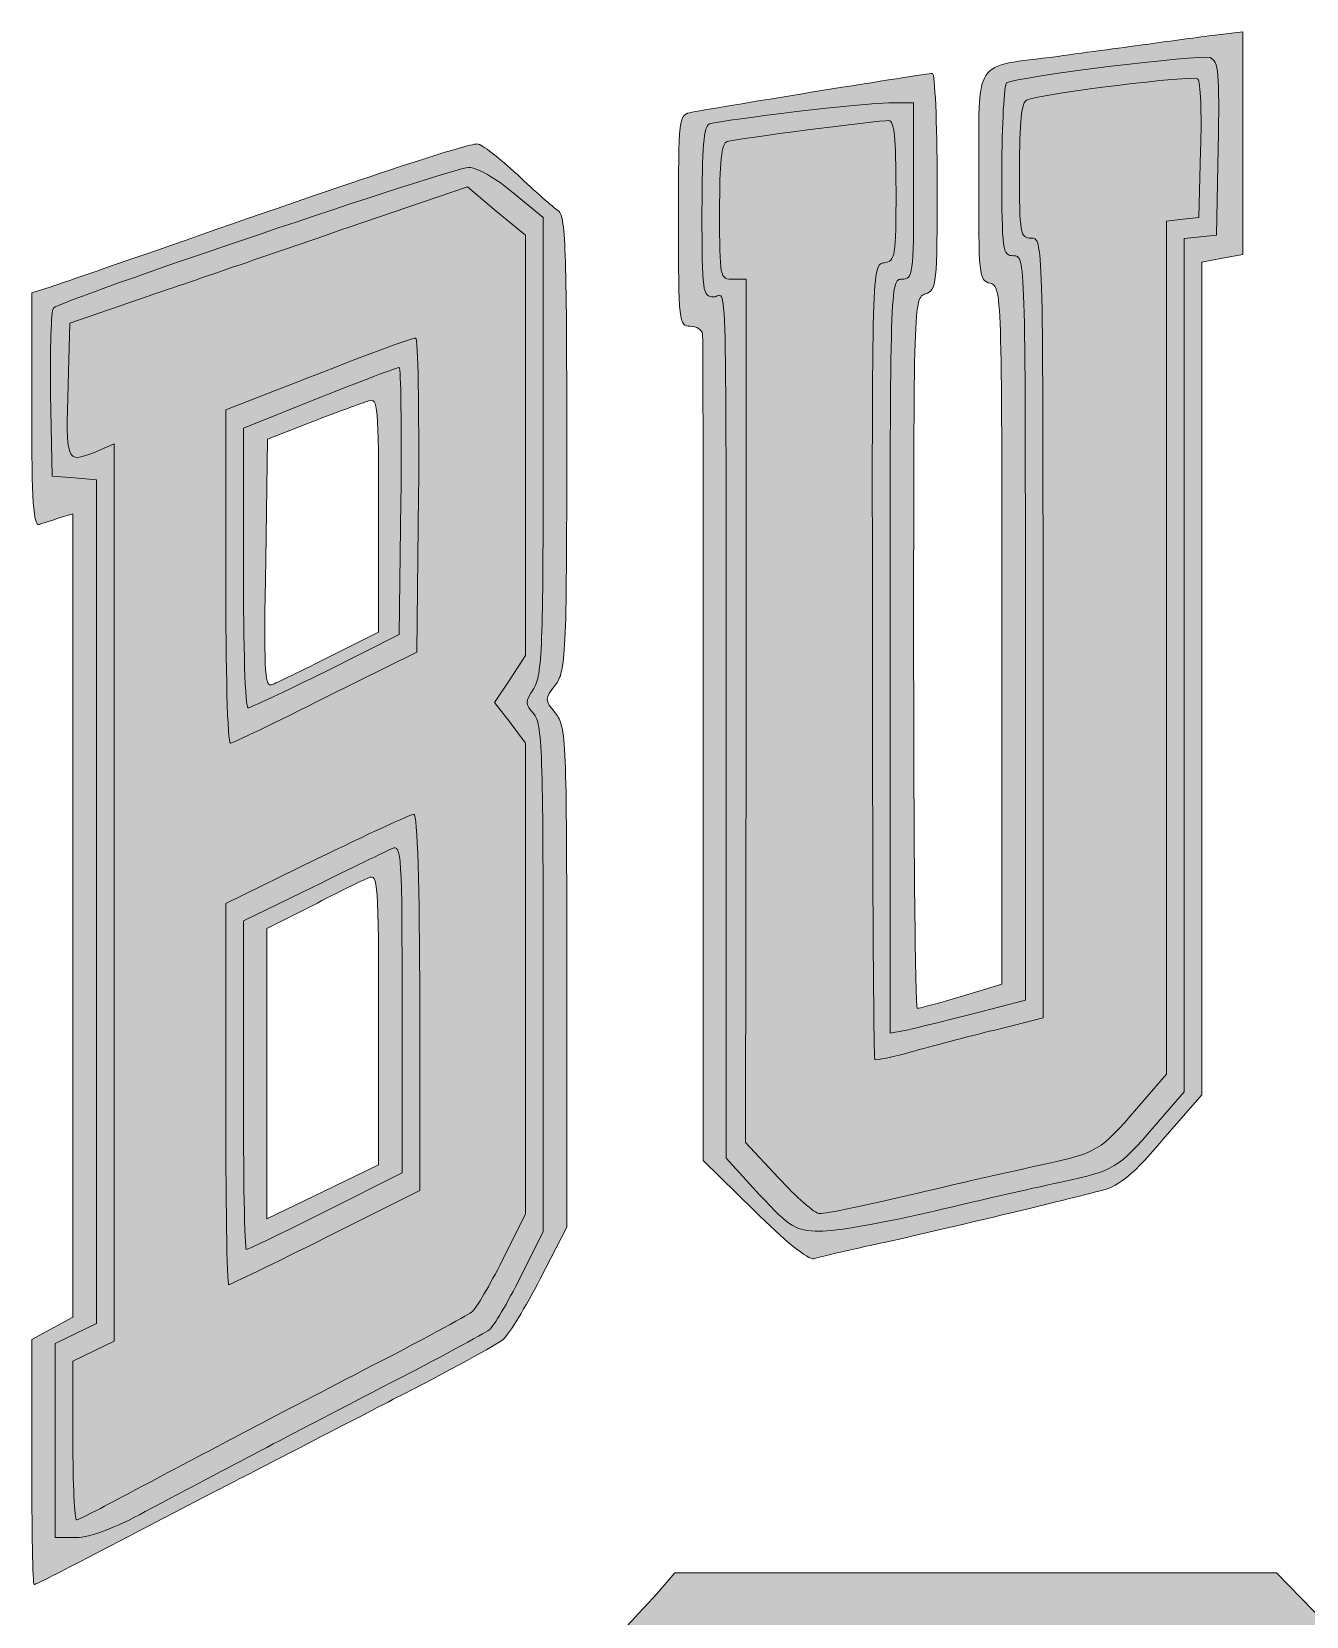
# Model space of a CAD drawing. Header units: centimetres. Extents: x 7.9 to 21.8, y 3.3 to 17.7.
# Drawn here: x 7.94 to 13.68, y 10.51 to 17.64 of the extents above; entities that cross this region are included whole.
import ezdxf

# ---------------------------------------------------------------- set-up
doc = ezdxf.new("R2010")
doc.units = ezdxf.units.CM
doc.header["$MEASUREMENT"] = 0
doc.layers.add('letras', color=7, linetype='Continuous')

msp = doc.modelspace()

# ---------------------------------------------------------------- hatches: boundary and pattern name
at = {"layer": 'letras', "true_color": 0xffffff}
h = msp.add_hatch(color=7, dxfattribs=at)
h.dxf.hatch_style = 2
edge = h.paths.add_edge_path()
edge.add_spline(control_points=[(11.1948, 12.3319), (11.1948, 12.3319), (10.9645, 12.5568), (10.9645, 12.5568), (10.9645, 12.5568), (10.9645, 14.401), (10.9645, 14.401), (10.9645, 15.4143), (10.9645, 16.2609), (10.9619, 16.2768), (10.9593, 16.2954), (10.9355, 16.3112), (10.9064, 16.3112), (10.8561, 16.3112), (10.8535, 16.3297), (10.8535, 16.7875), (10.8535, 17.2585), (10.8535, 17.2637), (10.9144, 17.2744), (11.0545, 17.3008), (11.9673, 17.4489), (11.9964, 17.4489), (12.007, 17.4489), (12.0177, 17.2293), (12.0177, 16.9621), (12.0177, 16.4964), (12.015, 16.4726), (11.9647, 16.4568), (11.9118, 16.4409), (11.9118, 16.4171), (11.9118, 14.8402), (11.9118, 13.9617), (11.9198, 13.2421), (11.9277, 13.2421), (11.9383, 13.2421), (12.0283, 13.2659), (12.1261, 13.295), (12.1261, 13.295), (12.3087, 13.3505), (12.3087, 13.3505), (12.3087, 13.3505), (12.3087, 14.9196), (12.3087, 14.9196), (12.3087, 16.47), (12.3087, 16.4912), (12.2558, 16.5045), (12.2055, 16.5177), (12.2029, 16.5387), (12.2055, 16.9859), (12.2055, 17.5283), (12.1712, 17.4754), (12.56, 17.5257), (12.6923, 17.5442), (12.8749, 17.568), (12.9702, 17.5812), (13.0654, 17.5945), (13.1977, 17.6129), (13.2692, 17.6209), (13.2692, 17.6209), (13.3935, 17.6368), (13.3935, 17.6368), (13.3935, 17.6368), (13.3935, 16.634), (13.3935, 16.634), (13.3935, 16.634), (13.3009, 16.6181), (13.3009, 16.6181), (13.3009, 16.6181), (13.2083, 16.5997), (13.2083, 16.5997), (13.2083, 16.5997), (13.2083, 12.8532), (13.2083, 12.8532), (13.2083, 12.8532), (13.0337, 12.652), (13.0337, 12.652), (12.904, 12.4986), (12.8379, 12.4431), (12.7637, 12.4245), (12.5733, 12.3742), (12.1315, 12.2683), (11.8192, 12.197), (11.6446, 12.1599), (11.4833, 12.1228), (11.462, 12.115), (11.4382, 12.1096), (11.3297, 12.197), (11.1948, 12.3319), (11.1948, 12.3319), (11.1948, 12.3319), (11.1948, 12.3319)], knot_values=[0, 0, 0, 0, 1, 1, 1, 2, 2, 2, 3, 3, 3, 4, 4, 4, 5, 5, 5, 6, 6, 6, 7, 7, 7, 8, 8, 8, 9, 9, 9, 10, 10, 10, 11, 11, 11, 12, 12, 12, 13, 13, 13, 14, 14, 14, 15, 15, 15, 16, 16, 16, 17, 17, 17, 18, 18, 18, 19, 19, 19, 20, 20, 20, 21, 21, 21, 22, 22, 22, 23, 23, 23, 24, 24, 24, 25, 25, 25, 26, 26, 26, 27, 27, 27, 28, 28, 28, 29, 29, 29, 30, 30, 30, 30], degree=3, periodic=1)
edge = h.paths.add_edge_path()
edge.add_spline(control_points=[(11.925, 12.4086), (12.1447, 12.4616), (12.4039, 12.5197), (12.5019, 12.5409), (12.7346, 12.5912), (12.7533, 12.6018), (12.9146, 12.7897), (12.9146, 12.7897), (13.0495, 12.9458), (13.0495, 12.9458), (13.0495, 12.9458), (13.0495, 16.7849), (13.0495, 16.7849), (13.0495, 16.7849), (13.1237, 16.7927), (13.1237, 16.7927), (13.1237, 16.7927), (13.195, 16.8007), (13.195, 16.8007), (13.195, 16.8007), (13.2031, 17.1024), (13.2031, 17.1024), (13.2083, 17.269), (13.2031, 17.4119), (13.1898, 17.4251), (13.1712, 17.4409), (12.5019, 17.3616), (12.4225, 17.3299), (12.3961, 17.3219), (12.3881, 17.2321), (12.3881, 17.0124), (12.3881, 16.7266), (12.3907, 16.7081), (12.441, 16.7081), (12.4939, 16.7081), (12.4939, 16.6897), (12.4939, 14.9539), (12.4939, 14.9539), (12.4939, 13.1998), (12.4939, 13.1998), (12.4939, 13.1998), (12.277, 13.1442), (12.277, 13.1442), (12.1552, 13.115), (11.986, 13.0701), (11.9012, 13.0462), (11.8166, 13.0224), (11.7425, 13.0066), (11.7372, 13.012), (11.7318, 13.0172), (11.7266, 13.8242), (11.7266, 14.8057), (11.724, 16.5784), (11.724, 16.5891), (11.7795, 16.5971), (11.8298, 16.6049), (11.8324, 16.6235), (11.8324, 16.9224), (11.8324, 17.1553), (11.8244, 17.2373), (11.8008, 17.2373), (11.7531, 17.2373), (11.1128, 17.1553), (11.0732, 17.1421), (11.0467, 17.1367), (11.0387, 17.0495), (11.0387, 16.8272), (11.0387, 16.5281), (11.0387, 16.5229), (11.0996, 16.5229), (11.0996, 16.5229), (11.1578, 16.5229), (11.1578, 16.5229), (11.1578, 16.5229), (11.1578, 14.5808), (11.1578, 14.5808), (11.1578, 14.5808), (11.1551, 12.6388), (11.1551, 12.6388), (11.1551, 12.6388), (11.3033, 12.48), (11.3033, 12.48), (11.3827, 12.3928), (11.4672, 12.3186), (11.4885, 12.3186), (11.5123, 12.316), (11.7082, 12.3583), (11.925, 12.4086), (11.925, 12.4086), (11.925, 12.4086), (11.925, 12.4086)], knot_values=[0, 0, 0, 0, 1, 1, 1, 2, 2, 2, 3, 3, 3, 4, 4, 4, 5, 5, 5, 6, 6, 6, 7, 7, 7, 8, 8, 8, 9, 9, 9, 10, 10, 10, 11, 11, 11, 12, 12, 12, 13, 13, 13, 14, 14, 14, 15, 15, 15, 16, 16, 16, 17, 17, 17, 18, 18, 18, 19, 19, 19, 20, 20, 20, 21, 21, 21, 22, 22, 22, 23, 23, 23, 24, 24, 24, 25, 25, 25, 26, 26, 26, 27, 27, 27, 28, 28, 28, 29, 29, 29, 30, 30, 30, 30], degree=3, periodic=1)
at = {"layer": 'letras', "true_color": 0xff0000}
h = msp.add_hatch(color=1, dxfattribs=at)
h.dxf.hatch_style = 2
edge = h.paths.add_edge_path()
edge.add_spline(control_points=[(11.2187, 12.4034), (11.2187, 12.4034), (11.0678, 12.5674), (11.0678, 12.5674), (11.0678, 12.5674), (11.0678, 14.1813), (11.0678, 14.1813), (11.0678, 16.6975), (11.0732, 16.4435), (11.0122, 16.4435), (10.9619, 16.4435), (10.9593, 16.462), (10.9593, 16.8272), (10.9593, 17.113), (10.9673, 17.216), (10.9938, 17.2214), (11.0652, 17.2425), (11.6949, 17.3167), (11.8008, 17.3167), (11.8008, 17.3167), (11.9118, 17.3167), (11.9118, 17.3167), (11.9118, 17.3167), (11.9118, 16.9198), (11.9118, 16.9198), (11.9118, 16.5414), (11.9092, 16.5229), (11.8589, 16.5229), (11.806, 16.5229), (11.806, 16.5045), (11.806, 14.827), (11.806, 14.827), (11.806, 13.131), (11.806, 13.131), (11.806, 13.131), (11.8801, 13.1442), (11.8801, 13.1442), (11.9198, 13.1521), (12.0547, 13.1865), (12.1844, 13.2182), (12.1844, 13.2182), (12.4145, 13.2791), (12.4145, 13.2791), (12.4145, 13.2791), (12.4145, 14.9539), (12.4145, 14.9539), (12.4145, 16.6103), (12.4145, 16.6287), (12.3616, 16.6287), (12.3113, 16.6287), (12.3087, 16.6472), (12.3087, 17.0098), (12.3087, 17.2214), (12.3193, 17.3986), (12.3299, 17.4066), (12.3748, 17.4331), (13.2031, 17.5363), (13.2454, 17.5203), (13.285, 17.5045), (13.2877, 17.4542), (13.2824, 17.113), (13.2824, 17.113), (13.2744, 16.7213), (13.2744, 16.7213), (13.2744, 16.7213), (13.2031, 16.7133), (13.2031, 16.7133), (13.2031, 16.7133), (13.1289, 16.7055), (13.1289, 16.7055), (13.1289, 16.7055), (13.1289, 12.8664), (13.1289, 12.8664), (13.1289, 12.8664), (12.994, 12.7103), (12.994, 12.7103), (12.8326, 12.5225), (12.814, 12.5119), (12.5813, 12.4616), (12.4833, 12.4403), (12.2241, 12.3822), (12.0044, 12.3293), (11.7875, 12.279), (11.5546, 12.2367), (11.4885, 12.2393), (11.3774, 12.2419), (11.3588, 12.2525), (11.2187, 12.4034), (11.2187, 12.4034), (11.2187, 12.4034), (11.2187, 12.4034)], knot_values=[0, 0, 0, 0, 1, 1, 1, 2, 2, 2, 3, 3, 3, 4, 4, 4, 5, 5, 5, 6, 6, 6, 7, 7, 7, 8, 8, 8, 9, 9, 9, 10, 10, 10, 11, 11, 11, 12, 12, 12, 13, 13, 13, 14, 14, 14, 15, 15, 15, 16, 16, 16, 17, 17, 17, 18, 18, 18, 19, 19, 19, 20, 20, 20, 21, 21, 21, 22, 22, 22, 23, 23, 23, 24, 24, 24, 25, 25, 25, 26, 26, 26, 27, 27, 27, 28, 28, 28, 29, 29, 29, 30, 30, 30, 30], degree=3, periodic=1)
at = {"layer": 'letras', "true_color": 0xffffff}
h = msp.add_hatch(color=7, dxfattribs=at)
h.dxf.hatch_style = 2
edge = h.paths.add_edge_path()
edge.add_spline(control_points=[(7.9431, 11.1996), (7.9431, 11.1996), (7.9431, 11.7524), (7.9431, 11.7524), (7.9431, 11.7524), (8.1283, 11.853), (8.1283, 11.853), (8.1283, 11.853), (8.1283, 15.4672), (8.1283, 15.4672), (8.1283, 15.4672), (8.0674, 15.4487), (8.0674, 15.4487), (8.0357, 15.4381), (7.9934, 15.4249), (7.9775, 15.4197), (7.9511, 15.409), (7.9431, 15.5227), (7.9431, 15.9328), (7.9431, 15.9328), (7.9431, 16.462), (7.9431, 16.462), (7.9431, 16.462), (8.0305, 16.4884), (8.0305, 16.4884), (8.0754, 16.5045), (8.4141, 16.6207), (8.7765, 16.7478), (9.5358, 17.0124), (9.901, 17.1314), (9.9487, 17.1314), (9.9671, 17.1314), (10.0465, 17.0679), (10.1285, 16.9939), (10.2079, 16.9172), (10.2899, 16.8456), (10.3111, 16.8324), (10.3456, 16.8139), (10.3508, 16.6578), (10.3508, 15.7873), (10.3508, 14.8243), (10.3456, 14.7608), (10.3005, 14.6973), (10.2502, 14.6337), (10.2502, 14.6311), (10.3005, 14.5702), (10.3482, 14.5095), (10.3508, 14.4485), (10.3508, 13.3824), (10.3508, 13.3824), (10.3508, 12.2579), (10.3508, 12.2579), (10.3508, 12.2579), (10.2317, 12.025), (10.2317, 12.025), (10.1656, 11.8979), (10.0914, 11.7762), (10.065, 11.7524), (10.0413, 11.7313), (9.819, 11.6097), (9.5703, 11.4826), (9.3241, 11.3555), (8.9669, 11.1703), (8.7765, 11.0725), (8.0383, 10.6888), (7.9643, 10.6492), (7.9537, 10.6492), (7.9483, 10.6492), (7.9431, 10.8979), (7.9431, 11.1996), (7.9431, 11.1996), (7.9431, 11.1996), (7.9431, 11.1996)], knot_values=[0, 0, 0, 0, 1, 1, 1, 2, 2, 2, 3, 3, 3, 4, 4, 4, 5, 5, 5, 6, 6, 6, 7, 7, 7, 8, 8, 8, 9, 9, 9, 10, 10, 10, 11, 11, 11, 12, 12, 12, 13, 13, 13, 14, 14, 14, 15, 15, 15, 16, 16, 16, 17, 17, 17, 18, 18, 18, 19, 19, 19, 20, 20, 20, 21, 21, 21, 22, 22, 22, 23, 23, 23, 24, 24, 24, 24], degree=3, periodic=1)
edge = h.paths.add_edge_path()
edge.add_spline(control_points=[(8.3744, 11.0566), (8.7845, 11.2735), (8.9882, 11.382), (9.438, 11.6149), (9.6867, 11.742), (9.9036, 11.861), (9.9222, 11.8742), (9.9433, 11.8901), (10.0042, 11.9959), (10.0623, 12.1096), (10.0623, 12.1096), (10.1656, 12.316), (10.1656, 12.316), (10.1656, 12.316), (10.1656, 14.4353), (10.1656, 14.4353), (10.1656, 14.4353), (10.0968, 14.5279), (10.0968, 14.5279), (10.0968, 14.5279), (10.0253, 14.6179), (10.0253, 14.6179), (10.0253, 14.6179), (10.0968, 14.7237), (10.0968, 14.7237), (10.0968, 14.7237), (10.1656, 14.8296), (10.1656, 14.8296), (10.1656, 14.8296), (10.1656, 16.7213), (10.1656, 16.7213), (10.1656, 16.7213), (10.0333, 16.8298), (10.0333, 16.8298), (10.0333, 16.8298), (9.9036, 16.9382), (9.9036, 16.9382), (9.9036, 16.9382), (9.3666, 16.7558), (9.3666, 16.7558), (9.0702, 16.6526), (8.6681, 16.5149), (8.4722, 16.4487), (8.4722, 16.4487), (8.115, 16.3245), (8.115, 16.3245), (8.115, 16.3245), (8.107, 16.0493), (8.107, 16.0493), (8.0966, 15.7001), (8.0992, 15.6947), (8.2209, 15.7424), (8.2209, 15.7424), (8.3135, 15.7821), (8.3135, 15.7821), (8.3135, 15.7821), (8.3135, 11.7446), (8.3135, 11.7446), (8.3135, 11.7446), (8.2209, 11.6995), (8.2209, 11.6995), (8.2209, 11.6995), (8.1283, 11.6546), (8.1283, 11.6546), (8.1283, 11.6546), (8.1283, 11.2974), (8.1283, 11.2974), (8.1283, 11.1016), (8.1363, 10.9402), (8.1441, 10.9402), (8.1521, 10.9402), (8.258, 10.9931), (8.3744, 11.0566), (8.3744, 11.0566), (8.3744, 11.0566), (8.3744, 11.0566)], knot_values=[0, 0, 0, 0, 1, 1, 1, 2, 2, 2, 3, 3, 3, 4, 4, 4, 5, 5, 5, 6, 6, 6, 7, 7, 7, 8, 8, 8, 9, 9, 9, 10, 10, 10, 11, 11, 11, 12, 12, 12, 13, 13, 13, 14, 14, 14, 15, 15, 15, 16, 16, 16, 17, 17, 17, 18, 18, 18, 19, 19, 19, 20, 20, 20, 21, 21, 21, 22, 22, 22, 23, 23, 23, 24, 24, 24, 25, 25, 25, 25], degree=3, periodic=1)
at = {"layer": 'letras', "true_color": 0xff0000}
h = msp.add_hatch(color=1, dxfattribs=at)
h.dxf.hatch_style = 2
edge = h.paths.add_edge_path()
edge.add_spline(control_points=[(8.0489, 11.2974), (8.0489, 11.2974), (8.0489, 11.7339), (8.0489, 11.7339), (8.0489, 11.7339), (8.1415, 11.7789), (8.1415, 11.7789), (8.1415, 11.7789), (8.2341, 11.8239), (8.2341, 11.8239), (8.2341, 11.8239), (8.2341, 15.6207), (8.2341, 15.6207), (8.2341, 15.6207), (8.1363, 15.6285), (8.1363, 15.6285), (8.1363, 15.6285), (8.0357, 15.6366), (8.0357, 15.6366), (8.0357, 15.6366), (8.0277, 16.0044), (8.0277, 16.0044), (8.0251, 16.208), (8.0305, 16.3826), (8.0409, 16.3932), (8.078, 16.4303), (9.8401, 17.0256), (9.909, 17.0256), (9.9487, 17.0256), (10.0307, 16.9779), (10.11, 16.9118), (10.11, 16.9118), (10.2449, 16.8007), (10.2449, 16.8007), (10.2449, 16.8007), (10.2449, 15.7741), (10.2449, 15.7741), (10.2449, 14.8693), (10.2397, 14.7396), (10.2026, 14.6814), (10.163, 14.6205), (10.163, 14.6127), (10.2026, 14.5676), (10.2397, 14.5253), (10.2449, 14.3982), (10.2449, 13.377), (10.2449, 13.377), (10.2449, 12.2367), (10.2449, 12.2367), (10.2449, 12.2367), (10.1417, 12.0302), (10.1417, 12.0302), (10.0836, 11.9165), (10.0227, 11.8107), (10.0016, 11.7949), (9.983, 11.7816), (9.7661, 11.6626), (9.5173, 11.5355), (9.0675, 11.3026), (8.8639, 11.1942), (8.4538, 10.9773), (8.3135, 10.9005), (8.205, 10.8608), (8.1441, 10.8608), (8.1441, 10.8608), (8.0489, 10.8608), (8.0489, 10.8608), (8.0489, 10.8608), (8.0489, 11.2974), (8.0489, 11.2974)], knot_values=[0, 0, 0, 0, 1, 1, 1, 2, 2, 2, 3, 3, 3, 4, 4, 4, 5, 5, 5, 6, 6, 6, 7, 7, 7, 8, 8, 8, 9, 9, 9, 10, 10, 10, 11, 11, 11, 12, 12, 12, 13, 13, 13, 14, 14, 14, 15, 15, 15, 16, 16, 16, 17, 17, 17, 18, 18, 18, 19, 19, 19, 20, 20, 20, 21, 21, 21, 22, 22, 22, 23, 23, 23, 23], degree=3, periodic=1)
edge = h.paths.add_edge_path()
edge.add_spline(control_points=[(9.266, 12.3293), (9.266, 12.3293), (9.6099, 12.5012), (9.6099, 12.5012), (9.6099, 12.5012), (9.6099, 13.2421), (9.6099, 13.2421), (9.6099, 13.9352), (9.6073, 13.9803), (9.565, 13.9617), (9.5386, 13.9484), (9.377, 13.8718), (9.2078, 13.7871), (9.2078, 13.7871), (8.8956, 13.6363), (8.8956, 13.6363), (8.8956, 13.6363), (8.8956, 12.8981), (8.8956, 12.8981), (8.8956, 12.4906), (8.9008, 12.1573), (8.9088, 12.1573), (8.9168, 12.1573), (9.0782, 12.234), (9.266, 12.3293), (9.266, 12.3293), (9.266, 12.3293), (9.266, 12.3293)], knot_values=[0, 0, 0, 0, 1, 1, 1, 2, 2, 2, 3, 3, 3, 4, 4, 4, 5, 5, 5, 6, 6, 6, 7, 7, 7, 8, 8, 8, 9, 9, 9, 9], degree=3, periodic=1)
edge = h.paths.add_edge_path()
edge.add_spline(control_points=[(9.266, 14.7582), (9.266, 14.7582), (9.5967, 14.9248), (9.5967, 14.9248), (9.5967, 14.9248), (9.6047, 15.5255), (9.6047, 15.5255), (9.6073, 15.8562), (9.6047, 16.126), (9.5967, 16.126), (9.5887, 16.126), (9.4273, 16.0651), (9.2395, 15.9911), (9.2395, 15.9911), (8.8956, 15.8534), (8.8956, 15.8534), (8.8956, 15.8534), (8.8956, 15.2238), (8.8956, 15.2238), (8.8956, 14.8745), (8.9036, 14.5914), (8.9168, 14.5941), (8.9272, 14.5941), (9.0834, 14.6682), (9.266, 14.7582), (9.266, 14.7582), (9.266, 14.7582), (9.266, 14.7582)], knot_values=[0, 0, 0, 0, 1, 1, 1, 2, 2, 2, 3, 3, 3, 4, 4, 4, 5, 5, 5, 6, 6, 6, 7, 7, 7, 8, 8, 8, 9, 9, 9, 9], degree=3, periodic=1)
at = {"layer": 'letras', "true_color": 0xffffff}
h = msp.add_hatch(color=7, dxfattribs=at)
h.dxf.hatch_style = 2
edge = h.paths.add_edge_path()
edge.add_spline(control_points=[(8.8162, 15.1841), (8.8162, 15.1841), (8.8162, 15.9356), (8.8162, 15.9356), (8.8162, 15.9356), (9.0359, 16.0202), (9.0359, 16.0202), (9.467, 16.1896), (9.6496, 16.2583), (9.6709, 16.2583), (9.6813, 16.2583), (9.6867, 15.9408), (9.6841, 15.552), (9.6841, 15.552), (9.6761, 14.8454), (9.6761, 14.8454), (9.6761, 14.8454), (9.266, 14.6418), (9.266, 14.6418), (9.0411, 14.5279), (8.8479, 14.4353), (8.8374, 14.4353), (8.8242, 14.4327), (8.8162, 14.7714), (8.8162, 15.1841), (8.8162, 15.1841), (8.8162, 15.1841), (8.8162, 15.1841)], knot_values=[0, 0, 0, 0, 1, 1, 1, 2, 2, 2, 3, 3, 3, 4, 4, 4, 5, 5, 5, 6, 6, 6, 7, 7, 7, 8, 8, 8, 9, 9, 9, 9], degree=3, periodic=1)
edge = h.paths.add_edge_path()
edge.add_spline(control_points=[(9.266, 14.8163), (9.266, 14.8163), (9.5041, 14.9354), (9.5041, 14.9354), (9.5041, 14.9354), (9.5041, 15.4646), (9.5041, 15.4646), (9.5041, 15.9541), (9.5015, 15.9911), (9.4592, 15.9753), (9.4327, 15.9673), (9.3189, 15.925), (9.2078, 15.8827), (9.2078, 15.8827), (9.004, 15.8033), (9.004, 15.8033), (9.004, 15.8033), (8.9962, 15.2609), (8.9962, 15.2609), (8.9882, 14.7634), (8.9908, 14.6973), (9.0199, 14.6973), (9.0253, 14.6973), (9.1363, 14.7502), (9.266, 14.8163), (9.266, 14.8163), (9.266, 14.8163), (9.266, 14.8163)], knot_values=[0, 0, 0, 0, 1, 1, 1, 2, 2, 2, 3, 3, 3, 4, 4, 4, 5, 5, 5, 6, 6, 6, 7, 7, 7, 8, 8, 8, 9, 9, 9, 9], degree=3, periodic=1)
h = msp.add_hatch(color=7, dxfattribs=at)
h.dxf.hatch_style = 2
edge = h.paths.add_edge_path()
edge.add_spline(control_points=[(8.8162, 12.8558), (8.8162, 12.8558), (8.8162, 13.7131), (8.8162, 13.7131), (8.8162, 13.7131), (9.2263, 13.9141), (9.2263, 13.9141), (9.4538, 14.0252), (9.6496, 14.1152), (9.6629, 14.1152), (9.6787, 14.1152), (9.6893, 13.7925), (9.6893, 13.2685), (9.6893, 13.2685), (9.6893, 12.4219), (9.6893, 12.4219), (9.6893, 12.4219), (9.266, 12.2102), (9.266, 12.2102), (9.0331, 12.0937), (8.8374, 11.9985), (8.8294, 11.9985), (8.8214, 11.9985), (8.8162, 12.3848), (8.8162, 12.8558), (8.8162, 12.8558), (8.8162, 12.8558), (8.8162, 12.8558)], knot_values=[0, 0, 0, 0, 1, 1, 1, 2, 2, 2, 3, 3, 3, 4, 4, 4, 5, 5, 5, 6, 6, 6, 7, 7, 7, 8, 8, 8, 9, 9, 9, 9], degree=3, periodic=1)
edge = h.paths.add_edge_path()
edge.add_spline(control_points=[(9.5041, 13.1944), (9.5041, 13.8083), (9.5015, 13.848), (9.4592, 13.8294), (9.4327, 13.8189), (9.3189, 13.7632), (9.2078, 13.7051), (9.2078, 13.7051), (9.0014, 13.6019), (9.0014, 13.6019), (9.0014, 13.6019), (9.0014, 12.2948), (9.0014, 12.2948), (9.0014, 12.2948), (9.2528, 12.4166), (9.2528, 12.4166), (9.2528, 12.4166), (9.5041, 12.5383), (9.5041, 12.5383), (9.5041, 12.5383), (9.5041, 13.1944), (9.5041, 13.1944)], knot_values=[0, 0, 0, 0, 1, 1, 1, 2, 2, 2, 3, 3, 3, 4, 4, 4, 5, 5, 5, 6, 6, 6, 7, 7, 7, 7], degree=3, periodic=1)
h = msp.add_hatch(color=7, dxfattribs=at)
h.dxf.hatch_style = 2
edge = h.paths.add_edge_path()
edge.add_spline(control_points=[(10.0016, 4.5425), (9.9962, 5.2172), (9.9988, 5.8363), (10.0068, 5.9211), (10.02, 6.0719), (10.02, 6.0719), (10.2317, 6.2623), (10.3482, 6.3655), (10.5095, 6.511), (10.5915, 6.5852), (10.8058, 6.7836), (11.1181, 7.064), (11.7266, 7.6091), (12.0257, 7.8736), (12.3378, 8.1595), (12.4225, 8.2388), (12.4225, 8.2388), (12.5759, 8.3844), (12.5759, 8.3844), (12.5759, 8.3844), (12.5681, 8.5986), (12.5681, 8.5986), (12.5681, 8.5986), (12.56, 8.8103), (12.56, 8.8103), (12.56, 8.8103), (12.2109, 8.8183), (12.2109, 8.8183), (12.2109, 8.8183), (11.8589, 8.8261), (11.8589, 8.8261), (11.8589, 8.8261), (11.8589, 8.2414), (11.8589, 8.2414), (11.8589, 8.2414), (9.9274, 8.2414), (9.9274, 8.2414), (9.9274, 8.2414), (9.9274, 9.7283), (9.9274, 9.7283), (9.9274, 9.7283), (10.3191, 10.1438), (10.3191, 10.1438), (10.536, 10.3713), (10.7396, 10.5882), (10.7741, 10.6279), (10.7741, 10.6279), (10.8376, 10.7021), (10.8376, 10.7021), (10.8376, 10.7021), (13.5442, 10.7021), (13.5442, 10.7021), (13.5442, 10.7021), (13.822, 10.4163), (13.822, 10.4163), (13.973, 10.2603), (14.1846, 10.0432), (14.2878, 9.9348), (14.2878, 9.9348), (14.4783, 9.7363), (14.4783, 9.7363), (14.4783, 9.7363), (14.4783, 7.5351), (14.4783, 7.5351), (14.4783, 7.5351), (14.338, 7.4054), (14.338, 7.4054), (14.2614, 7.3339), (14.1449, 7.228), (14.0814, 7.1699), (13.7904, 6.9079), (13.1209, 6.3048), (12.8988, 6.1035), (12.7637, 5.9819), (12.6527, 5.8708), (12.6527, 5.8576), (12.6527, 5.8444), (13.0575, 5.8311), (13.5735, 5.8285), (13.5735, 5.8285), (14.4915, 5.8205), (14.4915, 5.8205), (14.4915, 5.8205), (14.4915, 3.3334), (14.4915, 3.3334), (14.4915, 3.3334), (12.2506, 3.3254), (12.2506, 3.3254), (12.2506, 3.3254), (10.0068, 3.3202), (10.0068, 3.3202), (10.0068, 3.3202), (10.0016, 4.5425), (10.0016, 4.5425)], knot_values=[0, 0, 0, 0, 1, 1, 1, 2, 2, 2, 3, 3, 3, 4, 4, 4, 5, 5, 5, 6, 6, 6, 7, 7, 7, 8, 8, 8, 9, 9, 9, 10, 10, 10, 11, 11, 11, 12, 12, 12, 13, 13, 13, 14, 14, 14, 15, 15, 15, 16, 16, 16, 17, 17, 17, 18, 18, 18, 19, 19, 19, 20, 20, 20, 21, 21, 21, 22, 22, 22, 23, 23, 23, 24, 24, 24, 25, 25, 25, 26, 26, 26, 27, 27, 27, 28, 28, 28, 29, 29, 29, 30, 30, 30, 31, 31, 31, 31], degree=3, periodic=1)
edge = h.paths.add_edge_path()
edge.add_spline(control_points=[(14.2137, 4.577), (14.2137, 4.577), (14.2137, 5.5427), (14.2137, 5.5427), (14.2137, 5.5427), (13.547, 5.5375), (13.547, 5.5375), (13.547, 5.5375), (12.8775, 5.5295), (12.8775, 5.5295), (12.8775, 5.5295), (12.8723, 5.3046), (12.8723, 5.3046), (12.8695, 5.1803), (12.8669, 5.0532), (12.8669, 5.0187), (12.8669, 5.0187), (12.8643, 4.9606), (12.8643, 4.9606), (12.8643, 4.9606), (11.5943, 4.9606), (11.5943, 4.9606), (11.5943, 4.9606), (11.5943, 5.323), (11.5943, 5.323), (11.5943, 5.323), (11.7743, 5.4924), (11.7743, 5.4924), (11.8721, 5.585), (12.1183, 5.8125), (12.3193, 5.9925), (12.523, 6.1751), (12.822, 6.4423), (12.9834, 6.5878), (13.1447, 6.7333), (13.359, 6.9265), (13.4596, 7.0164), (13.5629, 7.1063), (13.6871, 7.2176), (13.7374, 7.2625), (13.7878, 7.3102), (13.9094, 7.4186), (14.01, 7.5086), (14.01, 7.5086), (14.1872, 7.6674), (14.1872, 7.6674), (14.1872, 7.6674), (14.1872, 9.6041), (14.1872, 9.6041), (14.1872, 9.6041), (14.0656, 9.7363), (14.0656, 9.7363), (13.9994, 9.8105), (13.8248, 9.9903), (13.6765, 10.1384), (13.6765, 10.1384), (13.4119, 10.411), (13.4119, 10.411), (13.4119, 10.411), (12.1922, 10.4084), (12.1922, 10.4084), (12.1922, 10.4084), (10.9725, 10.4084), (10.9725, 10.4084), (10.9725, 10.4084), (10.5969, 10.0061), (10.5969, 10.0061), (10.5969, 10.0061), (10.2185, 9.6041), (10.2185, 9.6041), (10.2185, 9.6041), (10.2265, 9.0617), (10.2265, 9.0617), (10.2265, 9.0617), (10.2317, 8.5193), (10.2317, 8.5193), (10.2317, 8.5193), (11.5546, 8.5193), (11.5546, 8.5193), (11.5546, 8.5193), (11.5626, 8.8155), (11.5626, 8.8155), (11.5626, 8.8155), (11.5705, 9.1146), (11.5705, 9.1146), (11.5705, 9.1146), (12.015, 9.1146), (12.015, 9.1146), (12.2584, 9.1146), (12.5494, 9.1066), (12.6579, 9.0987), (12.6579, 9.0987), (12.8563, 9.0801), (12.8563, 9.0801), (12.8563, 9.0801), (12.8617, 8.67), (12.8617, 8.67), (12.8617, 8.67), (12.8669, 8.2599), (12.8669, 8.2599), (12.8669, 8.2599), (12.6607, 8.0588), (12.6607, 8.0588), (12.5468, 7.9478), (12.3352, 7.7494), (12.187, 7.6197), (11.6685, 7.154), (10.4063, 6.0163), (10.3191, 5.9316), (10.274, 5.8893), (10.2714, 5.8153), (10.2714, 4.7674), (10.2714, 4.151), (10.2794, 3.6377), (10.2899, 3.6297), (10.2979, 3.6192), (11.1868, 3.6112), (12.261, 3.6112), (12.261, 3.6112), (14.2137, 3.6112), (14.2137, 3.6112), (14.2137, 3.6112), (14.2137, 4.577), (14.2137, 4.577)], knot_values=[0, 0, 0, 0, 1, 1, 1, 2, 2, 2, 3, 3, 3, 4, 4, 4, 5, 5, 5, 6, 6, 6, 7, 7, 7, 8, 8, 8, 9, 9, 9, 10, 10, 10, 11, 11, 11, 12, 12, 12, 13, 13, 13, 14, 14, 14, 15, 15, 15, 16, 16, 16, 17, 17, 17, 18, 18, 18, 19, 19, 19, 20, 20, 20, 21, 21, 21, 22, 22, 22, 23, 23, 23, 24, 24, 24, 25, 25, 25, 26, 26, 26, 27, 27, 27, 28, 28, 28, 29, 29, 29, 30, 30, 30, 31, 31, 31, 32, 32, 32, 33, 33, 33, 34, 34, 34, 35, 35, 35, 36, 36, 36, 37, 37, 37, 38, 38, 38, 39, 39, 39, 40, 40, 40, 41, 41, 41, 41], degree=3, periodic=1)
edge = h.paths.add_edge_path()
edge.add_spline(control_points=[(12.5945, 5.511), (12.5997, 5.7385), (12.5945, 5.7834), (12.5627, 5.7756), (12.5178, 5.765), (11.9647, 5.2781), (11.9647, 5.2464), (11.9647, 5.2358), (12.105, 5.2278), (12.277, 5.2304), (12.277, 5.2304), (12.5865, 5.2384), (12.5865, 5.2384), (12.5865, 5.2384), (12.5945, 5.511), (12.5945, 5.511)], knot_values=[0, 0, 0, 0, 1, 1, 1, 2, 2, 2, 3, 3, 3, 4, 4, 4, 5, 5, 5, 5], degree=3, periodic=1)

# ---------------------------------------------------------------- linework, layer by layer
at = {"layer": 'letras', "lineweight": 0}
for points in [[(9.266, 14.8163), (9.266, 14.8163)], [(9.266, 14.7582), (9.266, 14.7582)], [(9.5041, 13.1944), (9.5041, 13.1944)], [(11.925, 12.4086), (11.925, 12.4086)], [(11.2187, 12.4034), (11.2187, 12.4034)], [(8.3744, 11.0566), (8.3744, 11.0566)]]:
    msp.add_lwpolyline(points, dxfattribs=at)
for points, knots in [([(11.1948, 12.3319), (11.1948, 12.3319), (10.9645, 12.5568), (10.9645, 12.5568), (10.9645, 12.5568), (10.9645, 14.401), (10.9645, 14.401), (10.9645, 15.4143), (10.9645, 16.2609), (10.9619, 16.2768), (10.9593, 16.2954), (10.9355, 16.3112), (10.9064, 16.3112), (10.8561, 16.3112), (10.8535, 16.3297), (10.8535, 16.7875), (10.8535, 17.2585), (10.8535, 17.2637), (10.9144, 17.2744), (11.0545, 17.3008), (11.9673, 17.4489), (11.9964, 17.4489), (12.007, 17.4489), (12.0177, 17.2293), (12.0177, 16.9621), (12.0177, 16.4964), (12.015, 16.4726), (11.9647, 16.4568), (11.9118, 16.4409), (11.9118, 16.4171), (11.9118, 14.8402), (11.9118, 13.9617), (11.9198, 13.2421), (11.9277, 13.2421), (11.9383, 13.2421), (12.0283, 13.2659), (12.1261, 13.295), (12.1261, 13.295), (12.3087, 13.3505), (12.3087, 13.3505), (12.3087, 13.3505), (12.3087, 14.9196), (12.3087, 14.9196), (12.3087, 16.47), (12.3087, 16.4912), (12.2558, 16.5045), (12.2055, 16.5177), (12.2029, 16.5387), (12.2055, 16.9859), (12.2055, 17.5283), (12.1712, 17.4754), (12.56, 17.5257), (12.6923, 17.5442), (12.8749, 17.568), (12.9702, 17.5812), (13.0654, 17.5945), (13.1977, 17.6129), (13.2692, 17.6209), (13.2692, 17.6209), (13.3935, 17.6368), (13.3935, 17.6368), (13.3935, 17.6368), (13.3935, 16.634), (13.3935, 16.634), (13.3935, 16.634), (13.3009, 16.6181), (13.3009, 16.6181), (13.3009, 16.6181), (13.2083, 16.5997), (13.2083, 16.5997), (13.2083, 16.5997), (13.2083, 12.8532), (13.2083, 12.8532), (13.2083, 12.8532), (13.0337, 12.652), (13.0337, 12.652), (12.904, 12.4986), (12.8379, 12.4431), (12.7637, 12.4245), (12.5733, 12.3742), (12.1315, 12.2683), (11.8192, 12.197), (11.6446, 12.1599), (11.4833, 12.1228), (11.462, 12.115), (11.4382, 12.1096), (11.3297, 12.197), (11.1948, 12.3319), (11.1948, 12.3319), (11.1948, 12.3319), (11.1948, 12.3319)], [0, 0, 0, 0, 1, 1, 1, 2, 2, 2, 3, 3, 3, 4, 4, 4, 5, 5, 5, 6, 6, 6, 7, 7, 7, 8, 8, 8, 9, 9, 9, 10, 10, 10, 11, 11, 11, 12, 12, 12, 13, 13, 13, 14, 14, 14, 15, 15, 15, 16, 16, 16, 17, 17, 17, 18, 18, 18, 19, 19, 19, 20, 20, 20, 21, 21, 21, 22, 22, 22, 23, 23, 23, 24, 24, 24, 25, 25, 25, 26, 26, 26, 27, 27, 27, 28, 28, 28, 29, 29, 29, 30, 30, 30, 30]), ([(11.2187, 12.4034), (11.2187, 12.4034), (11.0678, 12.5674), (11.0678, 12.5674), (11.0678, 12.5674), (11.0678, 14.1813), (11.0678, 14.1813), (11.0678, 16.6975), (11.0732, 16.4435), (11.0122, 16.4435), (10.9619, 16.4435), (10.9593, 16.462), (10.9593, 16.8272), (10.9593, 17.113), (10.9673, 17.216), (10.9938, 17.2214), (11.0652, 17.2425), (11.6949, 17.3167), (11.8008, 17.3167), (11.8008, 17.3167), (11.9118, 17.3167), (11.9118, 17.3167), (11.9118, 17.3167), (11.9118, 16.9198), (11.9118, 16.9198), (11.9118, 16.5414), (11.9092, 16.5229), (11.8589, 16.5229), (11.806, 16.5229), (11.806, 16.5045), (11.806, 14.827), (11.806, 14.827), (11.806, 13.131), (11.806, 13.131), (11.806, 13.131), (11.8801, 13.1442), (11.8801, 13.1442), (11.9198, 13.1521), (12.0547, 13.1865), (12.1844, 13.2182), (12.1844, 13.2182), (12.4145, 13.2791), (12.4145, 13.2791), (12.4145, 13.2791), (12.4145, 14.9539), (12.4145, 14.9539), (12.4145, 16.6103), (12.4145, 16.6287), (12.3616, 16.6287), (12.3113, 16.6287), (12.3087, 16.6472), (12.3087, 17.0098), (12.3087, 17.2214), (12.3193, 17.3986), (12.3299, 17.4066), (12.3748, 17.4331), (13.2031, 17.5363), (13.2454, 17.5203), (13.285, 17.5045), (13.2877, 17.4542), (13.2824, 17.113), (13.2824, 17.113), (13.2744, 16.7213), (13.2744, 16.7213), (13.2744, 16.7213), (13.2031, 16.7133), (13.2031, 16.7133), (13.2031, 16.7133), (13.1289, 16.7055), (13.1289, 16.7055), (13.1289, 16.7055), (13.1289, 12.8664), (13.1289, 12.8664), (13.1289, 12.8664), (12.994, 12.7103), (12.994, 12.7103), (12.8326, 12.5225), (12.814, 12.5119), (12.5813, 12.4616), (12.4833, 12.4403), (12.2241, 12.3822), (12.0044, 12.3293), (11.7875, 12.279), (11.5546, 12.2367), (11.4885, 12.2393), (11.3774, 12.2419), (11.3588, 12.2525), (11.2187, 12.4034), (11.2187, 12.4034), (11.2187, 12.4034), (11.2187, 12.4034)], [0, 0, 0, 0, 1, 1, 1, 2, 2, 2, 3, 3, 3, 4, 4, 4, 5, 5, 5, 6, 6, 6, 7, 7, 7, 8, 8, 8, 9, 9, 9, 10, 10, 10, 11, 11, 11, 12, 12, 12, 13, 13, 13, 14, 14, 14, 15, 15, 15, 16, 16, 16, 17, 17, 17, 18, 18, 18, 19, 19, 19, 20, 20, 20, 21, 21, 21, 22, 22, 22, 23, 23, 23, 24, 24, 24, 25, 25, 25, 26, 26, 26, 27, 27, 27, 28, 28, 28, 29, 29, 29, 30, 30, 30, 30]), ([(11.925, 12.4086), (12.1447, 12.4616), (12.4039, 12.5197), (12.5019, 12.5409), (12.7346, 12.5912), (12.7533, 12.6018), (12.9146, 12.7897), (12.9146, 12.7897), (13.0495, 12.9458), (13.0495, 12.9458), (13.0495, 12.9458), (13.0495, 16.7849), (13.0495, 16.7849), (13.0495, 16.7849), (13.1237, 16.7927), (13.1237, 16.7927), (13.1237, 16.7927), (13.195, 16.8007), (13.195, 16.8007), (13.195, 16.8007), (13.2031, 17.1024), (13.2031, 17.1024), (13.2083, 17.269), (13.2031, 17.4119), (13.1898, 17.4251), (13.1712, 17.4409), (12.5019, 17.3616), (12.4225, 17.3299), (12.3961, 17.3219), (12.3881, 17.2321), (12.3881, 17.0124), (12.3881, 16.7266), (12.3907, 16.7081), (12.441, 16.7081), (12.4939, 16.7081), (12.4939, 16.6897), (12.4939, 14.9539), (12.4939, 14.9539), (12.4939, 13.1998), (12.4939, 13.1998), (12.4939, 13.1998), (12.277, 13.1442), (12.277, 13.1442), (12.1552, 13.115), (11.986, 13.0701), (11.9012, 13.0462), (11.8166, 13.0224), (11.7425, 13.0066), (11.7372, 13.012), (11.7318, 13.0172), (11.7266, 13.8242), (11.7266, 14.8057), (11.724, 16.5784), (11.724, 16.5891), (11.7795, 16.5971), (11.8298, 16.6049), (11.8324, 16.6235), (11.8324, 16.9224), (11.8324, 17.1553), (11.8244, 17.2373), (11.8008, 17.2373), (11.7531, 17.2373), (11.1128, 17.1553), (11.0732, 17.1421), (11.0467, 17.1367), (11.0387, 17.0495), (11.0387, 16.8272), (11.0387, 16.5281), (11.0387, 16.5229), (11.0996, 16.5229), (11.0996, 16.5229), (11.1578, 16.5229), (11.1578, 16.5229), (11.1578, 16.5229), (11.1578, 14.5808), (11.1578, 14.5808), (11.1578, 14.5808), (11.1551, 12.6388), (11.1551, 12.6388), (11.1551, 12.6388), (11.3033, 12.48), (11.3033, 12.48), (11.3827, 12.3928), (11.4672, 12.3186), (11.4885, 12.3186), (11.5123, 12.316), (11.7082, 12.3583), (11.925, 12.4086), (11.925, 12.4086), (11.925, 12.4086), (11.925, 12.4086)], [0, 0, 0, 0, 1, 1, 1, 2, 2, 2, 3, 3, 3, 4, 4, 4, 5, 5, 5, 6, 6, 6, 7, 7, 7, 8, 8, 8, 9, 9, 9, 10, 10, 10, 11, 11, 11, 12, 12, 12, 13, 13, 13, 14, 14, 14, 15, 15, 15, 16, 16, 16, 17, 17, 17, 18, 18, 18, 19, 19, 19, 20, 20, 20, 21, 21, 21, 22, 22, 22, 23, 23, 23, 24, 24, 24, 25, 25, 25, 26, 26, 26, 27, 27, 27, 28, 28, 28, 29, 29, 29, 30, 30, 30, 30]), ([(7.9431, 11.1996), (7.9431, 11.1996), (7.9431, 11.7524), (7.9431, 11.7524), (7.9431, 11.7524), (8.1283, 11.853), (8.1283, 11.853), (8.1283, 11.853), (8.1283, 15.4672), (8.1283, 15.4672), (8.1283, 15.4672), (8.0674, 15.4487), (8.0674, 15.4487), (8.0357, 15.4381), (7.9934, 15.4249), (7.9775, 15.4197), (7.9511, 15.409), (7.9431, 15.5227), (7.9431, 15.9328), (7.9431, 15.9328), (7.9431, 16.462), (7.9431, 16.462), (7.9431, 16.462), (8.0305, 16.4884), (8.0305, 16.4884), (8.0754, 16.5045), (8.4141, 16.6207), (8.7765, 16.7478), (9.5358, 17.0124), (9.901, 17.1314), (9.9487, 17.1314), (9.9671, 17.1314), (10.0465, 17.0679), (10.1285, 16.9939), (10.2079, 16.9172), (10.2899, 16.8456), (10.3111, 16.8324), (10.3456, 16.8139), (10.3508, 16.6578), (10.3508, 15.7873), (10.3508, 14.8243), (10.3456, 14.7608), (10.3005, 14.6973), (10.2502, 14.6337), (10.2502, 14.6311), (10.3005, 14.5702), (10.3482, 14.5095), (10.3508, 14.4485), (10.3508, 13.3824), (10.3508, 13.3824), (10.3508, 12.2579), (10.3508, 12.2579), (10.3508, 12.2579), (10.2317, 12.025), (10.2317, 12.025), (10.1656, 11.8979), (10.0914, 11.7762), (10.065, 11.7524), (10.0413, 11.7313), (9.819, 11.6097), (9.5703, 11.4826), (9.3241, 11.3555), (8.9669, 11.1703), (8.7765, 11.0725), (8.0383, 10.6888), (7.9643, 10.6492), (7.9537, 10.6492), (7.9483, 10.6492), (7.9431, 10.8979), (7.9431, 11.1996), (7.9431, 11.1996), (7.9431, 11.1996), (7.9431, 11.1996)], [0, 0, 0, 0, 1, 1, 1, 2, 2, 2, 3, 3, 3, 4, 4, 4, 5, 5, 5, 6, 6, 6, 7, 7, 7, 8, 8, 8, 9, 9, 9, 10, 10, 10, 11, 11, 11, 12, 12, 12, 13, 13, 13, 14, 14, 14, 15, 15, 15, 16, 16, 16, 17, 17, 17, 18, 18, 18, 19, 19, 19, 20, 20, 20, 21, 21, 21, 22, 22, 22, 23, 23, 23, 24, 24, 24, 24]), ([(8.0489, 11.2974), (8.0489, 11.2974), (8.0489, 11.7339), (8.0489, 11.7339), (8.0489, 11.7339), (8.1415, 11.7789), (8.1415, 11.7789), (8.1415, 11.7789), (8.2341, 11.8239), (8.2341, 11.8239), (8.2341, 11.8239), (8.2341, 15.6207), (8.2341, 15.6207), (8.2341, 15.6207), (8.1363, 15.6285), (8.1363, 15.6285), (8.1363, 15.6285), (8.0357, 15.6366), (8.0357, 15.6366), (8.0357, 15.6366), (8.0277, 16.0044), (8.0277, 16.0044), (8.0251, 16.208), (8.0305, 16.3826), (8.0409, 16.3932), (8.078, 16.4303), (9.8401, 17.0256), (9.909, 17.0256), (9.9487, 17.0256), (10.0307, 16.9779), (10.11, 16.9118), (10.11, 16.9118), (10.2449, 16.8007), (10.2449, 16.8007), (10.2449, 16.8007), (10.2449, 15.7741), (10.2449, 15.7741), (10.2449, 14.8693), (10.2397, 14.7396), (10.2026, 14.6814), (10.163, 14.6205), (10.163, 14.6127), (10.2026, 14.5676), (10.2397, 14.5253), (10.2449, 14.3982), (10.2449, 13.377), (10.2449, 13.377), (10.2449, 12.2367), (10.2449, 12.2367), (10.2449, 12.2367), (10.1417, 12.0302), (10.1417, 12.0302), (10.0836, 11.9165), (10.0227, 11.8107), (10.0016, 11.7949), (9.983, 11.7816), (9.7661, 11.6626), (9.5173, 11.5355), (9.0675, 11.3026), (8.8639, 11.1942), (8.4538, 10.9773), (8.3135, 10.9005), (8.205, 10.8608), (8.1441, 10.8608), (8.1441, 10.8608), (8.0489, 10.8608), (8.0489, 10.8608), (8.0489, 10.8608), (8.0489, 11.2974), (8.0489, 11.2974)], [0, 0, 0, 0, 1, 1, 1, 2, 2, 2, 3, 3, 3, 4, 4, 4, 5, 5, 5, 6, 6, 6, 7, 7, 7, 8, 8, 8, 9, 9, 9, 10, 10, 10, 11, 11, 11, 12, 12, 12, 13, 13, 13, 14, 14, 14, 15, 15, 15, 16, 16, 16, 17, 17, 17, 18, 18, 18, 19, 19, 19, 20, 20, 20, 21, 21, 21, 22, 22, 22, 23, 23, 23, 23]), ([(8.3744, 11.0566), (8.7845, 11.2735), (8.9882, 11.382), (9.438, 11.6149), (9.6867, 11.742), (9.9036, 11.861), (9.9222, 11.8742), (9.9433, 11.8901), (10.0042, 11.9959), (10.0623, 12.1096), (10.0623, 12.1096), (10.1656, 12.316), (10.1656, 12.316), (10.1656, 12.316), (10.1656, 14.4353), (10.1656, 14.4353), (10.1656, 14.4353), (10.0968, 14.5279), (10.0968, 14.5279), (10.0968, 14.5279), (10.0253, 14.6179), (10.0253, 14.6179), (10.0253, 14.6179), (10.0968, 14.7237), (10.0968, 14.7237), (10.0968, 14.7237), (10.1656, 14.8296), (10.1656, 14.8296), (10.1656, 14.8296), (10.1656, 16.7213), (10.1656, 16.7213), (10.1656, 16.7213), (10.0333, 16.8298), (10.0333, 16.8298), (10.0333, 16.8298), (9.9036, 16.9382), (9.9036, 16.9382), (9.9036, 16.9382), (9.3666, 16.7558), (9.3666, 16.7558), (9.0702, 16.6526), (8.6681, 16.5149), (8.4722, 16.4487), (8.4722, 16.4487), (8.115, 16.3245), (8.115, 16.3245), (8.115, 16.3245), (8.107, 16.0493), (8.107, 16.0493), (8.0966, 15.7001), (8.0992, 15.6947), (8.2209, 15.7424), (8.2209, 15.7424), (8.3135, 15.7821), (8.3135, 15.7821), (8.3135, 15.7821), (8.3135, 11.7446), (8.3135, 11.7446), (8.3135, 11.7446), (8.2209, 11.6995), (8.2209, 11.6995), (8.2209, 11.6995), (8.1283, 11.6546), (8.1283, 11.6546), (8.1283, 11.6546), (8.1283, 11.2974), (8.1283, 11.2974), (8.1283, 11.1016), (8.1363, 10.9402), (8.1441, 10.9402), (8.1521, 10.9402), (8.258, 10.9931), (8.3744, 11.0566), (8.3744, 11.0566), (8.3744, 11.0566), (8.3744, 11.0566)], [0, 0, 0, 0, 1, 1, 1, 2, 2, 2, 3, 3, 3, 4, 4, 4, 5, 5, 5, 6, 6, 6, 7, 7, 7, 8, 8, 8, 9, 9, 9, 10, 10, 10, 11, 11, 11, 12, 12, 12, 13, 13, 13, 14, 14, 14, 15, 15, 15, 16, 16, 16, 17, 17, 17, 18, 18, 18, 19, 19, 19, 20, 20, 20, 21, 21, 21, 22, 22, 22, 23, 23, 23, 24, 24, 24, 25, 25, 25, 25]), ([(8.8162, 15.1841), (8.8162, 15.1841), (8.8162, 15.9356), (8.8162, 15.9356), (8.8162, 15.9356), (9.0359, 16.0202), (9.0359, 16.0202), (9.467, 16.1896), (9.6496, 16.2583), (9.6709, 16.2583), (9.6813, 16.2583), (9.6867, 15.9408), (9.6841, 15.552), (9.6841, 15.552), (9.6761, 14.8454), (9.6761, 14.8454), (9.6761, 14.8454), (9.266, 14.6418), (9.266, 14.6418), (9.0411, 14.5279), (8.8479, 14.4353), (8.8374, 14.4353), (8.8242, 14.4327), (8.8162, 14.7714), (8.8162, 15.1841), (8.8162, 15.1841), (8.8162, 15.1841), (8.8162, 15.1841)], [0, 0, 0, 0, 1, 1, 1, 2, 2, 2, 3, 3, 3, 4, 4, 4, 5, 5, 5, 6, 6, 6, 7, 7, 7, 8, 8, 8, 9, 9, 9, 9]), ([(9.266, 14.7582), (9.266, 14.7582), (9.5967, 14.9248), (9.5967, 14.9248), (9.5967, 14.9248), (9.6047, 15.5255), (9.6047, 15.5255), (9.6073, 15.8562), (9.6047, 16.126), (9.5967, 16.126), (9.5887, 16.126), (9.4273, 16.0651), (9.2395, 15.9911), (9.2395, 15.9911), (8.8956, 15.8534), (8.8956, 15.8534), (8.8956, 15.8534), (8.8956, 15.2238), (8.8956, 15.2238), (8.8956, 14.8745), (8.9036, 14.5914), (8.9168, 14.5941), (8.9272, 14.5941), (9.0834, 14.6682), (9.266, 14.7582), (9.266, 14.7582), (9.266, 14.7582), (9.266, 14.7582)], [0, 0, 0, 0, 1, 1, 1, 2, 2, 2, 3, 3, 3, 4, 4, 4, 5, 5, 5, 6, 6, 6, 7, 7, 7, 8, 8, 8, 9, 9, 9, 9]), ([(9.266, 14.8163), (9.266, 14.8163), (9.5041, 14.9354), (9.5041, 14.9354), (9.5041, 14.9354), (9.5041, 15.4646), (9.5041, 15.4646), (9.5041, 15.9541), (9.5015, 15.9911), (9.4592, 15.9753), (9.4327, 15.9673), (9.3189, 15.925), (9.2078, 15.8827), (9.2078, 15.8827), (9.004, 15.8033), (9.004, 15.8033), (9.004, 15.8033), (8.9962, 15.2609), (8.9962, 15.2609), (8.9882, 14.7634), (8.9908, 14.6973), (9.0199, 14.6973), (9.0253, 14.6973), (9.1363, 14.7502), (9.266, 14.8163), (9.266, 14.8163), (9.266, 14.8163), (9.266, 14.8163)], [0, 0, 0, 0, 1, 1, 1, 2, 2, 2, 3, 3, 3, 4, 4, 4, 5, 5, 5, 6, 6, 6, 7, 7, 7, 8, 8, 8, 9, 9, 9, 9]), ([(8.8162, 12.8558), (8.8162, 12.8558), (8.8162, 13.7131), (8.8162, 13.7131), (8.8162, 13.7131), (9.2263, 13.9141), (9.2263, 13.9141), (9.4538, 14.0252), (9.6496, 14.1152), (9.6629, 14.1152), (9.6787, 14.1152), (9.6893, 13.7925), (9.6893, 13.2685), (9.6893, 13.2685), (9.6893, 12.4219), (9.6893, 12.4219), (9.6893, 12.4219), (9.266, 12.2102), (9.266, 12.2102), (9.0331, 12.0937), (8.8374, 11.9985), (8.8294, 11.9985), (8.8214, 11.9985), (8.8162, 12.3848), (8.8162, 12.8558), (8.8162, 12.8558), (8.8162, 12.8558), (8.8162, 12.8558)], [0, 0, 0, 0, 1, 1, 1, 2, 2, 2, 3, 3, 3, 4, 4, 4, 5, 5, 5, 6, 6, 6, 7, 7, 7, 8, 8, 8, 9, 9, 9, 9]), ([(9.266, 12.3293), (9.266, 12.3293), (9.6099, 12.5012), (9.6099, 12.5012), (9.6099, 12.5012), (9.6099, 13.2421), (9.6099, 13.2421), (9.6099, 13.9352), (9.6073, 13.9803), (9.565, 13.9617), (9.5386, 13.9484), (9.377, 13.8718), (9.2078, 13.7871), (9.2078, 13.7871), (8.8956, 13.6363), (8.8956, 13.6363), (8.8956, 13.6363), (8.8956, 12.8981), (8.8956, 12.8981), (8.8956, 12.4906), (8.9008, 12.1573), (8.9088, 12.1573), (8.9168, 12.1573), (9.0782, 12.234), (9.266, 12.3293), (9.266, 12.3293), (9.266, 12.3293), (9.266, 12.3293)], [0, 0, 0, 0, 1, 1, 1, 2, 2, 2, 3, 3, 3, 4, 4, 4, 5, 5, 5, 6, 6, 6, 7, 7, 7, 8, 8, 8, 9, 9, 9, 9]), ([(9.5041, 13.1944), (9.5041, 13.8083), (9.5015, 13.848), (9.4592, 13.8294), (9.4327, 13.8189), (9.3189, 13.7632), (9.2078, 13.7051), (9.2078, 13.7051), (9.0014, 13.6019), (9.0014, 13.6019), (9.0014, 13.6019), (9.0014, 12.2948), (9.0014, 12.2948), (9.0014, 12.2948), (9.2528, 12.4166), (9.2528, 12.4166), (9.2528, 12.4166), (9.5041, 12.5383), (9.5041, 12.5383), (9.5041, 12.5383), (9.5041, 13.1944), (9.5041, 13.1944)], [0, 0, 0, 0, 1, 1, 1, 2, 2, 2, 3, 3, 3, 4, 4, 4, 5, 5, 5, 6, 6, 6, 7, 7, 7, 7]), ([(10.0016, 4.5425), (9.9962, 5.2172), (9.9988, 5.8363), (10.0068, 5.9211), (10.02, 6.0719), (10.02, 6.0719), (10.2317, 6.2623), (10.3482, 6.3655), (10.5095, 6.511), (10.5915, 6.5852), (10.8058, 6.7836), (11.1181, 7.064), (11.7266, 7.6091), (12.0257, 7.8736), (12.3378, 8.1595), (12.4225, 8.2388), (12.4225, 8.2388), (12.5759, 8.3844), (12.5759, 8.3844), (12.5759, 8.3844), (12.5681, 8.5986), (12.5681, 8.5986), (12.5681, 8.5986), (12.56, 8.8103), (12.56, 8.8103), (12.56, 8.8103), (12.2109, 8.8183), (12.2109, 8.8183), (12.2109, 8.8183), (11.8589, 8.8261), (11.8589, 8.8261), (11.8589, 8.8261), (11.8589, 8.2414), (11.8589, 8.2414), (11.8589, 8.2414), (9.9274, 8.2414), (9.9274, 8.2414), (9.9274, 8.2414), (9.9274, 9.7283), (9.9274, 9.7283), (9.9274, 9.7283), (10.3191, 10.1438), (10.3191, 10.1438), (10.536, 10.3713), (10.7396, 10.5882), (10.7741, 10.6279), (10.7741, 10.6279), (10.8376, 10.7021), (10.8376, 10.7021), (10.8376, 10.7021), (13.5442, 10.7021), (13.5442, 10.7021), (13.5442, 10.7021), (13.822, 10.4163), (13.822, 10.4163), (13.973, 10.2603), (14.1846, 10.0432), (14.2878, 9.9348), (14.2878, 9.9348), (14.4783, 9.7363), (14.4783, 9.7363), (14.4783, 9.7363), (14.4783, 7.5351), (14.4783, 7.5351), (14.4783, 7.5351), (14.338, 7.4054), (14.338, 7.4054), (14.2614, 7.3339), (14.1449, 7.228), (14.0814, 7.1699), (13.7904, 6.9079), (13.1209, 6.3048), (12.8988, 6.1035), (12.7637, 5.9819), (12.6527, 5.8708), (12.6527, 5.8576), (12.6527, 5.8444), (13.0575, 5.8311), (13.5735, 5.8285), (13.5735, 5.8285), (14.4915, 5.8205), (14.4915, 5.8205), (14.4915, 5.8205), (14.4915, 3.3334), (14.4915, 3.3334), (14.4915, 3.3334), (12.2506, 3.3254), (12.2506, 3.3254), (12.2506, 3.3254), (10.0068, 3.3202), (10.0068, 3.3202), (10.0068, 3.3202), (10.0016, 4.5425), (10.0016, 4.5425)], [0, 0, 0, 0, 1, 1, 1, 2, 2, 2, 3, 3, 3, 4, 4, 4, 5, 5, 5, 6, 6, 6, 7, 7, 7, 8, 8, 8, 9, 9, 9, 10, 10, 10, 11, 11, 11, 12, 12, 12, 13, 13, 13, 14, 14, 14, 15, 15, 15, 16, 16, 16, 17, 17, 17, 18, 18, 18, 19, 19, 19, 20, 20, 20, 21, 21, 21, 22, 22, 22, 23, 23, 23, 24, 24, 24, 25, 25, 25, 26, 26, 26, 27, 27, 27, 28, 28, 28, 29, 29, 29, 30, 30, 30, 31, 31, 31, 31])]:
    msp.add_open_spline(points, degree=3, knots=knots, dxfattribs=at)

doc.saveas('drawing.dxf')
